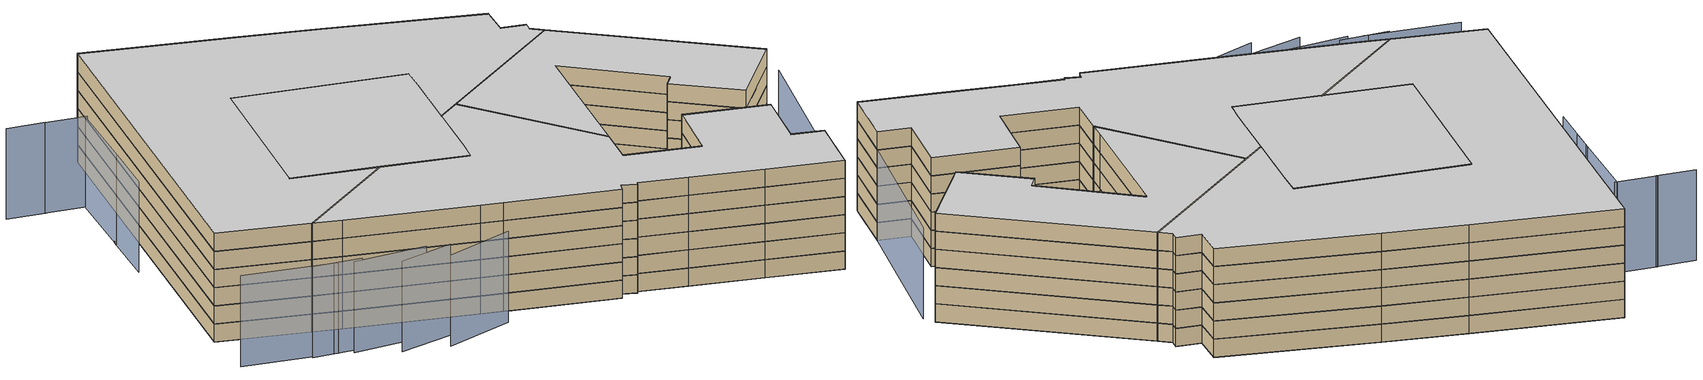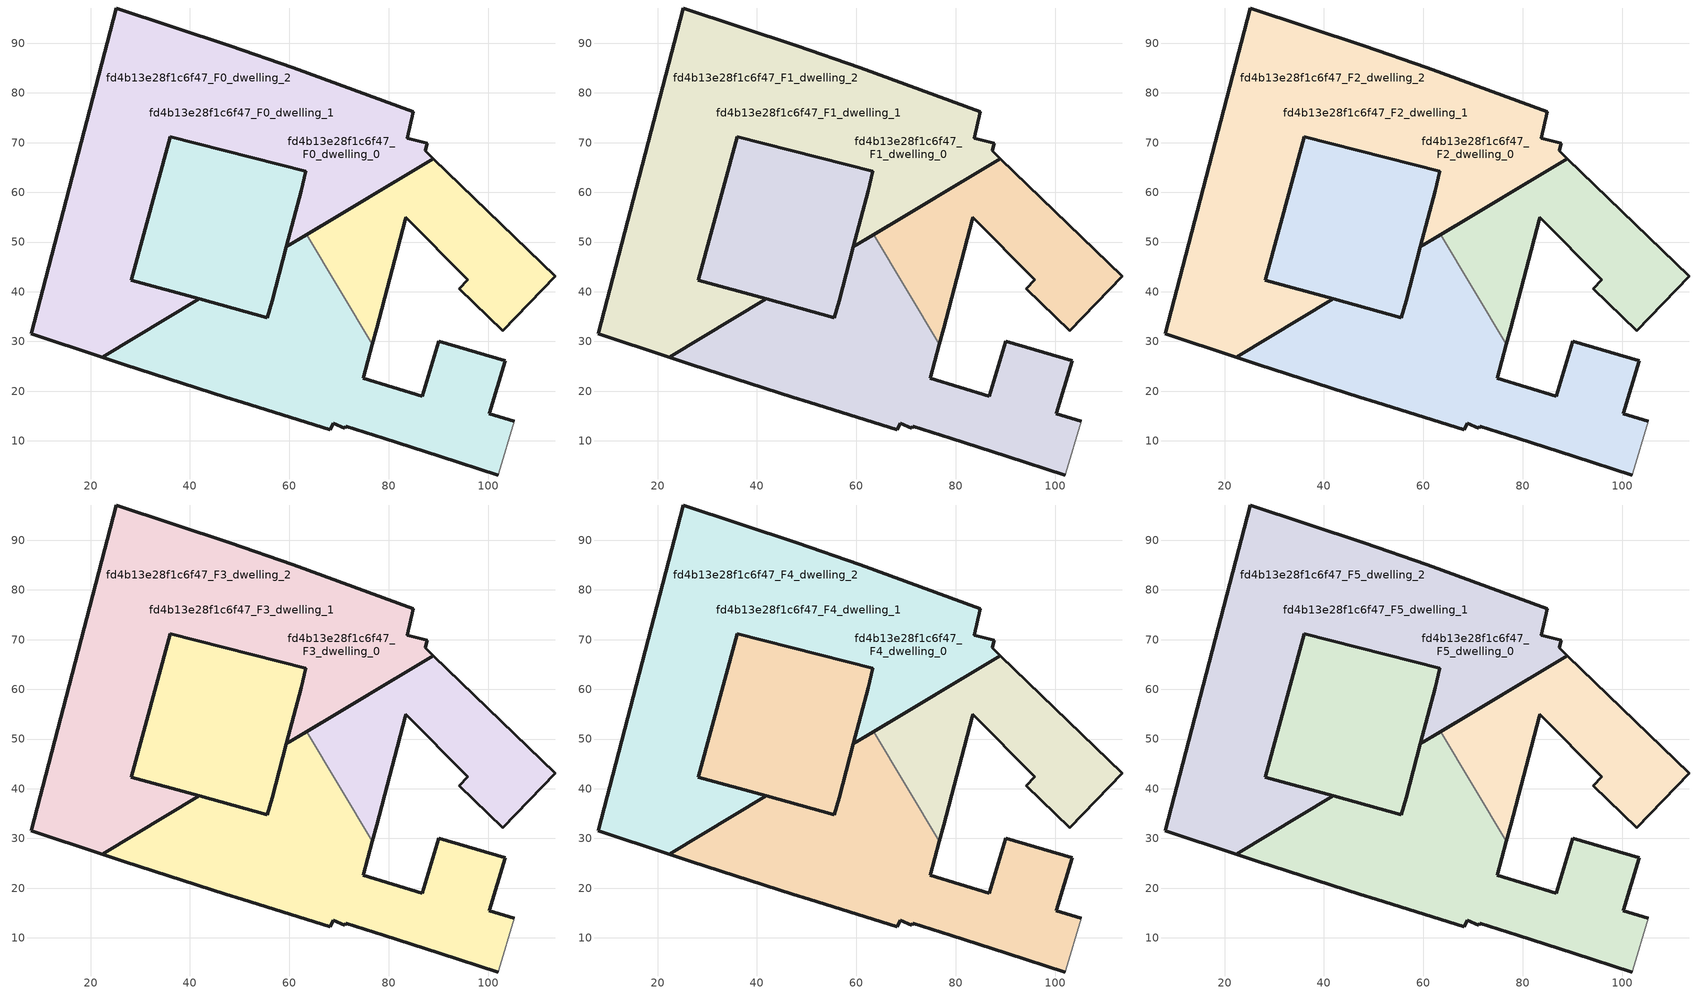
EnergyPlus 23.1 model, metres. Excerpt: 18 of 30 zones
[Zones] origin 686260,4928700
fd4b13e28f1c6f47_F0_dwelling_0
 floor ground (EU_floor_Construction): 63.5,51.48 89,66.77 87.32,68.39 87.73,69.86 83.74,70.94 84.94,76.18 60.75,85.06 48.01,89.46 25.21,97.1 8.11,31.6 22.34,26.81 41.92,38.54 28.23,42.33 36.05,71.22 63.35,64.3 62.37,60.34 59.38,49.02 z0; 102.91,32.19 113.47,43.14 89,66.77 63.5,51.48 76.72,29.42 77.6,32.68 83.31,54.49 83.46,55 95.88,42.39 94.17,40.62 z0; 102.14,3.5 105.22,13.91 100.19,15.45 103.4,26.08 90.09,30.09 86.74,19.01 74.89,22.59 76.72,29.42 63.5,51.48 59.38,49.02 56.55,38.24 55.54,34.78 41.92,38.54 22.34,26.81 26.88,25.28 47.24,18.76 50.57,17.72 68.26,12.19 68.8,13.53 71.2,12.57 71.34,12.95 78.96,10.51 90.22,6.91 102.03,3.13 z0; 56.55,38.24 59.38,49.02 62.37,60.34 63.35,64.3 36.05,71.22 28.23,42.33 41.92,38.54 55.54,34.78 z0
 wall outside (EU_wall_Construction): 41.92,38.55 22.34,26.81 8.11,31.6 25.21,97.1 48.01,89.46 60.75,85.06 84.94,76.18 83.74,70.94 87.73,69.86 87.32,68.39 89,66.77 59.39,49.02 62.37,60.34 63.35,64.3 36.05,71.22 28.23,42.33 41.92,38.54 z0:3
fd4b13e28f1c6f47_F0_dwelling_1
 floor ground (EU_floor_Construction): 63.5,51.48 89,66.77 87.32,68.39 87.73,69.86 83.74,70.94 84.94,76.18 60.75,85.06 48.01,89.46 25.21,97.1 8.11,31.6 22.34,26.81 41.92,38.54 28.23,42.33 36.05,71.22 63.35,64.3 62.37,60.34 59.38,49.02 z0; 102.91,32.19 113.47,43.14 89,66.77 63.5,51.48 76.72,29.42 77.6,32.68 83.31,54.49 83.46,55 95.88,42.39 94.17,40.62 z0
 wall outside (EU_wall_Construction): 63.5,51.48 89,66.77 113.47,43.14 102.91,32.19 94.17,40.62 95.88,42.39 83.46,55 83.31,54.49 77.6,32.68 76.72,29.42 z0:3
 wall to fd4b13e28f1c6f47_F0_dwelling_2 (EU_wall_Construction): 76.72,29.42 63.5,51.48 z0:3
fd4b13e28f1c6f47_F0_dwelling_2
 floor ground (EU_floor_Construction): 89,66.77 87.32,68.39 87.73,69.86 83.74,70.94 84.94,76.18 60.75,85.06 48.01,89.46 25.21,97.1 8.11,31.6 22.34,26.81 41.92,38.54 28.23,42.33 36.05,71.22 63.35,64.3 62.37,60.34 59.38,49.02 63.5,51.48 z0; 102.14,3.5 105.22,13.91 100.19,15.45 103.4,26.08 90.09,30.09 86.74,19.01 74.89,22.59 76.72,29.42 63.5,51.48 59.38,49.02 56.55,38.24 55.54,34.78 41.92,38.54 22.34,26.81 26.88,25.28 47.24,18.76 50.57,17.72 68.26,12.19 68.8,13.53 71.2,12.57 71.34,12.95 78.96,10.51 90.22,6.91 102.03,3.13 z0; 56.55,38.24 59.38,49.02 62.37,60.34 63.35,64.3 36.05,71.22 28.23,42.33 41.92,38.54 55.54,34.78 z0
 wall outside (EU_wall_Construction): 76.72,29.42 74.89,22.59 86.74,19.01 90.09,30.09 103.4,26.08 100.19,15.45 105.22,13.91 / 102.03,3.13 90.22,6.91 78.96,10.51 71.34,12.95 71.2,12.57 68.8,13.53 68.26,12.19 50.57,17.72 47.24,18.76 26.88,25.28 22.34,26.81 41.92,38.54 55.54,34.78 56.55,38.24 59.39,49.02 63.5,51.48 z0:3
 wall adiabatic (EU_wall_Construction): 105.22,13.91 102.14,3.5 102.03,3.13 z0:3
fd4b13e28f1c6f47_F1_dwelling_0
 floor outside (EU_floor_Construction): 56.55,38.24 59.38,49.02 62.37,60.34 63.35,64.3 36.05,71.22 28.23,42.33 41.92,38.54 55.54,34.78 z3; 102.14,3.5 105.22,13.91 100.19,15.45 103.4,26.08 90.09,30.09 86.74,19.01 74.89,22.59 76.72,29.42 63.5,51.48 59.38,49.02 56.55,38.24 55.54,34.78 41.92,38.54 22.34,26.81 26.88,25.28 47.24,18.76 50.57,17.72 68.26,12.19 68.8,13.53 71.2,12.57 71.34,12.95 78.96,10.51 90.22,6.91 102.03,3.13 z3; 102.91,32.19 113.47,43.14 89,66.77 63.5,51.48 76.72,29.42 77.6,32.68 83.31,54.49 83.46,55 95.88,42.39 94.17,40.62 z3
 floor to fd4b13e28f1c6f47_F0_dwelling_0 (EU_floor_Construction): 63.5,51.48 89,66.77 87.32,68.39 87.73,69.86 83.74,70.94 84.94,76.18 60.75,85.06 48.01,89.46 25.21,97.1 8.11,31.6 22.34,26.81 41.92,38.54 28.23,42.33 36.05,71.22 63.35,64.3 62.37,60.34 59.38,49.02 z3
 wall outside (EU_wall_Construction): 41.92,38.55 22.34,26.81 8.11,31.6 25.21,97.1 48.01,89.46 60.75,85.06 84.94,76.18 83.74,70.94 87.73,69.86 87.32,68.39 89,66.77 59.39,49.02 62.37,60.34 63.35,64.3 36.05,71.22 28.23,42.33 41.92,38.54 z3:6
fd4b13e28f1c6f47_F1_dwelling_1
 floor outside (EU_floor_Construction): 63.5,51.48 89,66.77 87.32,68.39 87.73,69.86 83.74,70.94 84.94,76.18 60.75,85.06 48.01,89.46 25.21,97.1 8.11,31.6 22.34,26.81 41.92,38.54 28.23,42.33 36.05,71.22 63.35,64.3 62.37,60.34 59.38,49.02 z3
 floor to fd4b13e28f1c6f47_F0_dwelling_1 (EU_floor_Construction): 102.91,32.19 113.47,43.14 89,66.77 63.5,51.48 76.72,29.42 77.6,32.68 83.31,54.49 83.46,55 95.88,42.39 94.17,40.62 z3
 wall outside (EU_wall_Construction): 63.5,51.48 89,66.77 113.47,43.14 102.91,32.19 94.17,40.62 95.88,42.39 83.46,55 83.31,54.49 77.6,32.68 76.72,29.42 z3:6
 wall to fd4b13e28f1c6f47_F1_dwelling_2 (EU_wall_Construction): 76.72,29.42 63.5,51.48 z3:6
fd4b13e28f1c6f47_F1_dwelling_2
 floor to fd4b13e28f1c6f47_F0_dwelling_2 (EU_floor_Construction): 89,66.77 87.32,68.39 87.73,69.86 83.74,70.94 84.94,76.18 60.75,85.06 48.01,89.46 25.21,97.1 8.11,31.6 22.34,26.81 41.92,38.54 28.23,42.33 36.05,71.22 63.35,64.3 62.37,60.34 59.38,49.02 63.5,51.48 z3; 102.14,3.5 105.22,13.91 100.19,15.45 103.4,26.08 90.09,30.09 86.74,19.01 74.89,22.59 76.72,29.42 63.5,51.48 59.38,49.02 56.55,38.24 55.54,34.78 41.92,38.54 22.34,26.81 26.88,25.28 47.24,18.76 50.57,17.72 68.26,12.19 68.8,13.53 71.2,12.57 71.34,12.95 78.96,10.51 90.22,6.91 102.03,3.13 z3; 56.55,38.24 59.38,49.02 62.37,60.34 63.35,64.3 36.05,71.22 28.23,42.33 41.92,38.54 55.54,34.78 z3
 wall outside (EU_wall_Construction): 76.72,29.42 74.89,22.59 86.74,19.01 90.09,30.09 103.4,26.08 100.19,15.45 105.22,13.91 / 102.03,3.13 90.22,6.91 78.96,10.51 71.34,12.95 71.2,12.57 68.8,13.53 68.26,12.19 50.57,17.72 47.24,18.76 26.88,25.28 22.34,26.81 41.92,38.54 55.54,34.78 56.55,38.24 59.39,49.02 63.5,51.48 z3:6
 wall adiabatic (EU_wall_Construction): 105.22,13.91 102.14,3.5 102.03,3.13 z3:6
fd4b13e28f1c6f47_F2_dwelling_0
 floor outside (EU_floor_Construction): 56.55,38.24 59.38,49.02 62.37,60.34 63.35,64.3 36.05,71.22 28.23,42.33 41.92,38.54 55.54,34.78 z6; 102.14,3.5 105.22,13.91 100.19,15.45 103.4,26.08 90.09,30.09 86.74,19.01 74.89,22.59 76.72,29.42 63.5,51.48 59.38,49.02 56.55,38.24 55.54,34.78 41.92,38.54 22.34,26.81 26.88,25.28 47.24,18.76 50.57,17.72 68.26,12.19 68.8,13.53 71.2,12.57 71.34,12.95 78.96,10.51 90.22,6.91 102.03,3.13 z6; 102.91,32.19 113.47,43.14 89,66.77 63.5,51.48 76.72,29.42 77.6,32.68 83.31,54.49 83.46,55 95.88,42.39 94.17,40.62 z6
 floor to fd4b13e28f1c6f47_F1_dwelling_0 (EU_floor_Construction): 63.5,51.48 89,66.77 87.32,68.39 87.73,69.86 83.74,70.94 84.94,76.18 60.75,85.06 48.01,89.46 25.21,97.1 8.11,31.6 22.34,26.81 41.92,38.54 28.23,42.33 36.05,71.22 63.35,64.3 62.37,60.34 59.38,49.02 z6
 wall outside (EU_wall_Construction): 41.92,38.55 22.34,26.81 8.11,31.6 25.21,97.1 48.01,89.46 60.75,85.06 84.94,76.18 83.74,70.94 87.73,69.86 87.32,68.39 89,66.77 59.39,49.02 62.37,60.34 63.35,64.3 36.05,71.22 28.23,42.33 41.92,38.54 z6:9
fd4b13e28f1c6f47_F2_dwelling_1
 floor outside (EU_floor_Construction): 63.5,51.48 89,66.77 87.32,68.39 87.73,69.86 83.74,70.94 84.94,76.18 60.75,85.06 48.01,89.46 25.21,97.1 8.11,31.6 22.34,26.81 41.92,38.54 28.23,42.33 36.05,71.22 63.35,64.3 62.37,60.34 59.38,49.02 z6
 floor to fd4b13e28f1c6f47_F1_dwelling_1 (EU_floor_Construction): 102.91,32.19 113.47,43.14 89,66.77 63.5,51.48 76.72,29.42 77.6,32.68 83.31,54.49 83.46,55 95.88,42.39 94.17,40.62 z6
 wall outside (EU_wall_Construction): 63.5,51.48 89,66.77 113.47,43.14 102.91,32.19 94.17,40.62 95.88,42.39 83.46,55 83.31,54.49 77.6,32.68 76.72,29.42 z6:9
 wall to fd4b13e28f1c6f47_F2_dwelling_2 (EU_wall_Construction): 76.72,29.42 63.5,51.48 z6:9
fd4b13e28f1c6f47_F2_dwelling_2
 floor to fd4b13e28f1c6f47_F1_dwelling_2 (EU_floor_Construction): 89,66.77 87.32,68.39 87.73,69.86 83.74,70.94 84.94,76.18 60.75,85.06 48.01,89.46 25.21,97.1 8.11,31.6 22.34,26.81 41.92,38.54 28.23,42.33 36.05,71.22 63.35,64.3 62.37,60.34 59.38,49.02 63.5,51.48 z6; 102.14,3.5 105.22,13.91 100.19,15.45 103.4,26.08 90.09,30.09 86.74,19.01 74.89,22.59 76.72,29.42 63.5,51.48 59.38,49.02 56.55,38.24 55.54,34.78 41.92,38.54 22.34,26.81 26.88,25.28 47.24,18.76 50.57,17.72 68.26,12.19 68.8,13.53 71.2,12.57 71.34,12.95 78.96,10.51 90.22,6.91 102.03,3.13 z6; 56.55,38.24 59.38,49.02 62.37,60.34 63.35,64.3 36.05,71.22 28.23,42.33 41.92,38.54 55.54,34.78 z6
 wall outside (EU_wall_Construction): 76.72,29.42 74.89,22.59 86.74,19.01 90.09,30.09 103.4,26.08 100.19,15.45 105.22,13.91 / 102.03,3.13 90.22,6.91 78.96,10.51 71.34,12.95 71.2,12.57 68.8,13.53 68.26,12.19 50.57,17.72 47.24,18.76 26.88,25.28 22.34,26.81 41.92,38.54 55.54,34.78 56.55,38.24 59.39,49.02 63.5,51.48 z6:9
 wall adiabatic (EU_wall_Construction): 105.22,13.91 102.14,3.5 102.03,3.13 z6:9
fd4b13e28f1c6f47_F3_dwelling_0
 floor outside (EU_floor_Construction): 56.55,38.24 59.38,49.02 62.37,60.34 63.35,64.3 36.05,71.22 28.23,42.33 41.92,38.54 55.54,34.78 z9; 102.14,3.5 105.22,13.91 100.19,15.45 103.4,26.08 90.09,30.09 86.74,19.01 74.89,22.59 76.72,29.42 63.5,51.48 59.38,49.02 56.55,38.24 55.54,34.78 41.92,38.54 22.34,26.81 26.88,25.28 47.24,18.76 50.57,17.72 68.26,12.19 68.8,13.53 71.2,12.57 71.34,12.95 78.96,10.51 90.22,6.91 102.03,3.13 z9; 102.91,32.19 113.47,43.14 89,66.77 63.5,51.48 76.72,29.42 77.6,32.68 83.31,54.49 83.46,55 95.88,42.39 94.17,40.62 z9
 floor to fd4b13e28f1c6f47_F2_dwelling_0 (EU_floor_Construction): 63.5,51.48 89,66.77 87.32,68.39 87.73,69.86 83.74,70.94 84.94,76.18 60.75,85.06 48.01,89.46 25.21,97.1 8.11,31.6 22.34,26.81 41.92,38.54 28.23,42.33 36.05,71.22 63.35,64.3 62.37,60.34 59.38,49.02 z9
 wall outside (EU_wall_Construction): 41.92,38.55 22.34,26.81 8.11,31.6 25.21,97.1 48.01,89.46 60.75,85.06 84.94,76.18 83.74,70.94 87.73,69.86 87.32,68.39 89,66.77 59.39,49.02 62.37,60.34 63.35,64.3 36.05,71.22 28.23,42.33 41.92,38.54 z9:12
fd4b13e28f1c6f47_F3_dwelling_1
 floor outside (EU_floor_Construction): 63.5,51.48 89,66.77 87.32,68.39 87.73,69.86 83.74,70.94 84.94,76.18 60.75,85.06 48.01,89.46 25.21,97.1 8.11,31.6 22.34,26.81 41.92,38.54 28.23,42.33 36.05,71.22 63.35,64.3 62.37,60.34 59.38,49.02 z9
 floor to fd4b13e28f1c6f47_F2_dwelling_1 (EU_floor_Construction): 102.91,32.19 113.47,43.14 89,66.77 63.5,51.48 76.72,29.42 77.6,32.68 83.31,54.49 83.46,55 95.88,42.39 94.17,40.62 z9
 wall outside (EU_wall_Construction): 63.5,51.48 89,66.77 113.47,43.14 102.91,32.19 94.17,40.62 95.88,42.39 83.46,55 83.31,54.49 77.6,32.68 76.72,29.42 z9:12
 wall to fd4b13e28f1c6f47_F3_dwelling_2 (EU_wall_Construction): 76.72,29.42 63.5,51.48 z9:12
fd4b13e28f1c6f47_F3_dwelling_2
 floor to fd4b13e28f1c6f47_F2_dwelling_2 (EU_floor_Construction): 89,66.77 87.32,68.39 87.73,69.86 83.74,70.94 84.94,76.18 60.75,85.06 48.01,89.46 25.21,97.1 8.11,31.6 22.34,26.81 41.92,38.54 28.23,42.33 36.05,71.22 63.35,64.3 62.37,60.34 59.38,49.02 63.5,51.48 z9; 102.14,3.5 105.22,13.91 100.19,15.45 103.4,26.08 90.09,30.09 86.74,19.01 74.89,22.59 76.72,29.42 63.5,51.48 59.38,49.02 56.55,38.24 55.54,34.78 41.92,38.54 22.34,26.81 26.88,25.28 47.24,18.76 50.57,17.72 68.26,12.19 68.8,13.53 71.2,12.57 71.34,12.95 78.96,10.51 90.22,6.91 102.03,3.13 z9; 56.55,38.24 59.38,49.02 62.37,60.34 63.35,64.3 36.05,71.22 28.23,42.33 41.92,38.54 55.54,34.78 z9
 wall outside (EU_wall_Construction): 76.72,29.42 74.89,22.59 86.74,19.01 90.09,30.09 103.4,26.08 100.19,15.45 105.22,13.91 / 102.03,3.13 90.22,6.91 78.96,10.51 71.34,12.95 71.2,12.57 68.8,13.53 68.26,12.19 50.57,17.72 47.24,18.76 26.88,25.28 22.34,26.81 41.92,38.54 55.54,34.78 56.55,38.24 59.39,49.02 63.5,51.48 z9:12
 wall adiabatic (EU_wall_Construction): 105.22,13.91 102.14,3.5 102.03,3.13 z9:12
fd4b13e28f1c6f47_F4_dwelling_0
 floor outside (EU_floor_Construction): 56.55,38.24 59.38,49.02 62.37,60.34 63.35,64.3 36.05,71.22 28.23,42.33 41.92,38.54 55.54,34.78 z12; 102.14,3.5 105.22,13.91 100.19,15.45 103.4,26.08 90.09,30.09 86.74,19.01 74.89,22.59 76.72,29.42 63.5,51.48 59.38,49.02 56.55,38.24 55.54,34.78 41.92,38.54 22.34,26.81 26.88,25.28 47.24,18.76 50.57,17.72 68.26,12.19 68.8,13.53 71.2,12.57 71.34,12.95 78.96,10.51 90.22,6.91 102.03,3.13 z12; 102.91,32.19 113.47,43.14 89,66.77 63.5,51.48 76.72,29.42 77.6,32.68 83.31,54.49 83.46,55 95.88,42.39 94.17,40.62 z12
 floor to fd4b13e28f1c6f47_F3_dwelling_0 (EU_floor_Construction): 63.5,51.48 89,66.77 87.32,68.39 87.73,69.86 83.74,70.94 84.94,76.18 60.75,85.06 48.01,89.46 25.21,97.1 8.11,31.6 22.34,26.81 41.92,38.54 28.23,42.33 36.05,71.22 63.35,64.3 62.37,60.34 59.38,49.02 z12
 wall outside (EU_wall_Construction): 41.92,38.55 22.34,26.81 8.11,31.6 25.21,97.1 48.01,89.46 60.75,85.06 84.94,76.18 83.74,70.94 87.73,69.86 87.32,68.39 89,66.77 59.39,49.02 62.37,60.34 63.35,64.3 36.05,71.22 28.23,42.33 41.92,38.54 z12:15
fd4b13e28f1c6f47_F4_dwelling_1
 floor outside (EU_floor_Construction): 63.5,51.48 89,66.77 87.32,68.39 87.73,69.86 83.74,70.94 84.94,76.18 60.75,85.06 48.01,89.46 25.21,97.1 8.11,31.6 22.34,26.81 41.92,38.54 28.23,42.33 36.05,71.22 63.35,64.3 62.37,60.34 59.38,49.02 z12
 floor to fd4b13e28f1c6f47_F3_dwelling_1 (EU_floor_Construction): 102.91,32.19 113.47,43.14 89,66.77 63.5,51.48 76.72,29.42 77.6,32.68 83.31,54.49 83.46,55 95.88,42.39 94.17,40.62 z12
 wall outside (EU_wall_Construction): 63.5,51.48 89,66.77 113.47,43.14 102.91,32.19 94.17,40.62 95.88,42.39 83.46,55 83.31,54.49 77.6,32.68 76.72,29.42 z12:15
 wall to fd4b13e28f1c6f47_F4_dwelling_2 (EU_wall_Construction): 76.72,29.42 63.5,51.48 z12:15
fd4b13e28f1c6f47_F4_dwelling_2
 floor to fd4b13e28f1c6f47_F3_dwelling_2 (EU_floor_Construction): 89,66.77 87.32,68.39 87.73,69.86 83.74,70.94 84.94,76.18 60.75,85.06 48.01,89.46 25.21,97.1 8.11,31.6 22.34,26.81 41.92,38.54 28.23,42.33 36.05,71.22 63.35,64.3 62.37,60.34 59.38,49.02 63.5,51.48 z12; 102.14,3.5 105.22,13.91 100.19,15.45 103.4,26.08 90.09,30.09 86.74,19.01 74.89,22.59 76.72,29.42 63.5,51.48 59.38,49.02 56.55,38.24 55.54,34.78 41.92,38.54 22.34,26.81 26.88,25.28 47.24,18.76 50.57,17.72 68.26,12.19 68.8,13.53 71.2,12.57 71.34,12.95 78.96,10.51 90.22,6.91 102.03,3.13 z12; 56.55,38.24 59.38,49.02 62.37,60.34 63.35,64.3 36.05,71.22 28.23,42.33 41.92,38.54 55.54,34.78 z12
 wall outside (EU_wall_Construction): 76.72,29.42 74.89,22.59 86.74,19.01 90.09,30.09 103.4,26.08 100.19,15.45 105.22,13.91 / 102.03,3.13 90.22,6.91 78.96,10.51 71.34,12.95 71.2,12.57 68.8,13.53 68.26,12.19 50.57,17.72 47.24,18.76 26.88,25.28 22.34,26.81 41.92,38.54 55.54,34.78 56.55,38.24 59.39,49.02 63.5,51.48 z12:15
 wall adiabatic (EU_wall_Construction): 105.22,13.91 102.14,3.5 102.03,3.13 z12:15
fd4b13e28f1c6f47_F5_dwelling_0
 floor outside (EU_floor_Construction): 56.55,38.24 59.38,49.02 62.37,60.34 63.35,64.3 36.05,71.22 28.23,42.33 41.92,38.54 55.54,34.78 z15; 102.14,3.5 105.22,13.91 100.19,15.45 103.4,26.08 90.09,30.09 86.74,19.01 74.89,22.59 76.72,29.42 63.5,51.48 59.38,49.02 56.55,38.24 55.54,34.78 41.92,38.54 22.34,26.81 26.88,25.28 47.24,18.76 50.57,17.72 68.26,12.19 68.8,13.53 71.2,12.57 71.34,12.95 78.96,10.51 90.22,6.91 102.03,3.13 z15; 102.91,32.19 113.47,43.14 89,66.77 63.5,51.48 76.72,29.42 77.6,32.68 83.31,54.49 83.46,55 95.88,42.39 94.17,40.62 z15
 floor to fd4b13e28f1c6f47_F4_dwelling_0 (EU_floor_Construction): 63.5,51.48 89,66.77 87.32,68.39 87.73,69.86 83.74,70.94 84.94,76.18 60.75,85.06 48.01,89.46 25.21,97.1 8.11,31.6 22.34,26.81 41.92,38.54 28.23,42.33 36.05,71.22 63.35,64.3 62.37,60.34 59.38,49.02 z15
 wall outside (EU_wall_Construction): 41.92,38.55 22.34,26.81 8.11,31.6 25.21,97.1 48.01,89.46 60.75,85.06 84.94,76.18 83.74,70.94 87.73,69.86 87.32,68.39 89,66.77 59.39,49.02 62.37,60.34 63.35,64.3 36.05,71.22 28.23,42.33 41.92,38.54 z15:18
 ceiling to fd4b13e28f1c6f47_F6_dwelling_0 (EU_floor_Construction): 84.94,76.18 83.74,70.94 87.73,69.86 87.32,68.39 89,66.77 63.5,51.48 59.38,49.02 62.37,60.34 63.35,64.3 36.05,71.22 28.23,42.33 41.92,38.54 22.34,26.81 8.11,31.6 25.21,97.1 48.01,89.46 60.75,85.06 z18
 ceiling to fd4b13e28f1c6f47_F6_dwelling_2 (EU_floor_Construction): 63.35,64.3 62.37,60.34 59.38,49.02 56.55,38.24 55.54,34.78 41.92,38.54 28.23,42.33 36.05,71.22 z18; 103.4,26.08 100.19,15.45 105.22,13.91 102.14,3.5 102.03,3.13 90.22,6.91 78.96,10.51 71.34,12.95 71.2,12.57 68.8,13.53 68.26,12.19 50.57,17.72 47.24,18.76 26.88,25.28 22.34,26.81 41.92,38.54 55.54,34.78 56.55,38.24 59.38,49.02 63.5,51.48 76.72,29.42 74.89,22.59 86.74,19.01 90.09,30.09 z18
 ceiling to fd4b13e28f1c6f47_F6_dwelling_1 (EU_floor_Construction): 113.47,43.14 102.91,32.19 94.17,40.62 95.88,42.39 83.46,55 83.31,54.49 77.6,32.68 76.72,29.42 63.5,51.48 89,66.77 z18
fd4b13e28f1c6f47_F5_dwelling_1
 floor outside (EU_floor_Construction): 63.5,51.48 89,66.77 87.32,68.39 87.73,69.86 83.74,70.94 84.94,76.18 60.75,85.06 48.01,89.46 25.21,97.1 8.11,31.6 22.34,26.81 41.92,38.54 28.23,42.33 36.05,71.22 63.35,64.3 62.37,60.34 59.38,49.02 z15
 floor to fd4b13e28f1c6f47_F4_dwelling_1 (EU_floor_Construction): 102.91,32.19 113.47,43.14 89,66.77 63.5,51.48 76.72,29.42 77.6,32.68 83.31,54.49 83.46,55 95.88,42.39 94.17,40.62 z15
 wall outside (EU_wall_Construction): 63.5,51.48 89,66.77 113.47,43.14 102.91,32.19 94.17,40.62 95.88,42.39 83.46,55 83.31,54.49 77.6,32.68 76.72,29.42 z15:18
 wall to fd4b13e28f1c6f47_F5_dwelling_2 (EU_wall_Construction): 76.72,29.42 63.5,51.48 z15:18
 ceiling to fd4b13e28f1c6f47_F6_dwelling_2 (EU_floor_Construction): 84.94,76.18 83.74,70.94 87.73,69.86 87.32,68.39 89,66.77 63.5,51.48 59.38,49.02 62.37,60.34 63.35,64.3 36.05,71.22 28.23,42.33 41.92,38.54 22.34,26.81 8.11,31.6 25.21,97.1 48.01,89.46 60.75,85.06 z18
 ceiling to fd4b13e28f1c6f47_F6_dwelling_1 (EU_floor_Construction): 113.47,43.14 102.91,32.19 94.17,40.62 95.88,42.39 83.46,55 83.31,54.49 77.6,32.68 76.72,29.42 63.5,51.48 89,66.77 z18
fd4b13e28f1c6f47_F5_dwelling_2
 floor to fd4b13e28f1c6f47_F4_dwelling_2 (EU_floor_Construction): 89,66.77 87.32,68.39 87.73,69.86 83.74,70.94 84.94,76.18 60.75,85.06 48.01,89.46 25.21,97.1 8.11,31.6 22.34,26.81 41.92,38.54 28.23,42.33 36.05,71.22 63.35,64.3 62.37,60.34 59.38,49.02 63.5,51.48 z15; 102.14,3.5 105.22,13.91 100.19,15.45 103.4,26.08 90.09,30.09 86.74,19.01 74.89,22.59 76.72,29.42 63.5,51.48 59.38,49.02 56.55,38.24 55.54,34.78 41.92,38.54 22.34,26.81 26.88,25.28 47.24,18.76 50.57,17.72 68.26,12.19 68.8,13.53 71.2,12.57 71.34,12.95 78.96,10.51 90.22,6.91 102.03,3.13 z15; 56.55,38.24 59.38,49.02 62.37,60.34 63.35,64.3 36.05,71.22 28.23,42.33 41.92,38.54 55.54,34.78 z15
 wall outside (EU_wall_Construction): 76.72,29.42 74.89,22.59 86.74,19.01 90.09,30.09 103.4,26.08 100.19,15.45 105.22,13.91 / 102.03,3.13 90.22,6.91 78.96,10.51 71.34,12.95 71.2,12.57 68.8,13.53 68.26,12.19 50.57,17.72 47.24,18.76 26.88,25.28 22.34,26.81 41.92,38.54 55.54,34.78 56.55,38.24 59.39,49.02 63.5,51.48 z15:18
 wall adiabatic (EU_wall_Construction): 105.22,13.91 102.14,3.5 102.03,3.13 z15:18
 ceiling to fd4b13e28f1c6f47_F6_dwelling_2 (EU_floor_Construction): 84.94,76.18 83.74,70.94 87.73,69.86 87.32,68.39 89,66.77 63.5,51.48 59.38,49.02 62.37,60.34 63.35,64.3 36.05,71.22 28.23,42.33 41.92,38.54 22.34,26.81 8.11,31.6 25.21,97.1 48.01,89.46 60.75,85.06 z18; 103.4,26.08 100.19,15.45 105.22,13.91 102.14,3.5 102.03,3.13 90.22,6.91 78.96,10.51 71.34,12.95 71.2,12.57 68.8,13.53 68.26,12.19 50.57,17.72 47.24,18.76 26.88,25.28 22.34,26.81 41.92,38.54 55.54,34.78 56.55,38.24 59.38,49.02 63.5,51.48 76.72,29.42 74.89,22.59 86.74,19.01 90.09,30.09 z18; 63.35,64.3 62.37,60.34 59.38,49.02 56.55,38.24 55.54,34.78 41.92,38.54 28.23,42.33 36.05,71.22 z18
shading: 30.11,13.67 39.35,14.82 / 23.82,17.25 36,16.28 / 37.32,11.48 49.2,14.14 / 6.81,22.16 21.66,18.33 / 101.72,3.48 114.34,41.16 / 17.64,19.03 25.6,17.77 / 14.51,69.63 11.9,58.85 / 17.65,82.95 13.48,65.29 / 17.93,82.81 11.24,84.26 / 11.48,84.21 5.24,85.49 z0:15
[Building]
EU S2 Campaign: North Axis=0; Terrain=City; Solar Distribution=FullExterior
[Site:Location]
Bologna: Latitude=44.5; Longitude=11.25; Time Zone=1; Elevation=37
[SizingPeriod:WeatherFileDays]
AnnualSizingPeriod: Begin Month=1; Begin Day of Month=1; End Month=12; End Day of Month=31; Day of Week for Start Day=Monday; Use Weather File Daylight Saving Period=No; Use Weather File Rain and Snow Indicators=No
[MATERIAL]
EU_InternalMass_Material: Roughness=MediumRough; Thickness=0.1; Conductivity=1; Density=1800; Specific Heat=900; Thermal Absorptance=0.9; Solar Absorptance=0.7; Visible Absorptance=0.7
[MATERIAL:NOMASS] Roughness=MediumRough; Thermal Absorptance=0.9; Solar Absorptance=0.7; Visible Absorptance=0.7
Name | Thermal Resistance
EU_wall_NoMass | 0.779417
EU_floor_NoMass | 0.588222
[CONSTRUCTION]
EU_wall_Construction: EU_wall_NoMass
EU_floor_Construction: EU_floor_NoMass
EU_InternalMass_Construction: EU_InternalMass_Material
[ZONE] Type=1; Multiplier=1; Ceiling Height=autocalculate; Floor Area=autocalculate; Part of Total Floor Area=Yes
Name | Volume
fd4b13e28f1c6f47_F0_dwelling_0; fd4b13e28f1c6f47_F1_dwelling_0; fd4b13e28f1c6f47_F2_dwelling_0; fd4b13e28f1c6f47_F3_dwelling_0; fd4b13e28f1c6f47_F4_dwelling_0; fd4b13e28f1c6f47_F5_dwelling_0 | 16254
fd4b13e28f1c6f47_F0_dwelling_1; fd4b13e28f1c6f47_F1_dwelling_1; fd4b13e28f1c6f47_F2_dwelling_1; fd4b13e28f1c6f47_F3_dwelling_1; fd4b13e28f1c6f47_F4_dwelling_1; fd4b13e28f1c6f47_F5_dwelling_1 | 9193.16
fd4b13e28f1c6f47_F0_dwelling_2; fd4b13e28f1c6f47_F1_dwelling_2; fd4b13e28f1c6f47_F2_dwelling_2; fd4b13e28f1c6f47_F3_dwelling_2; fd4b13e28f1c6f47_F4_dwelling_2; fd4b13e28f1c6f47_F5_dwelling_2 | 13903.8
[INTERNALMASS] Construction=EU_InternalMass_Construction
Name | Zone or ZoneList | Surface Area
fd4b13e28f1c6f47_F0_dwelling_0_EU_InternalMass | fd4b13e28f1c6f47_F0_dwelling_0 | 2280.98
fd4b13e28f1c6f47_F0_dwelling_1_EU_InternalMass | fd4b13e28f1c6f47_F0_dwelling_1 | 783.413
fd4b13e28f1c6f47_F0_dwelling_2_EU_InternalMass | fd4b13e28f1c6f47_F0_dwelling_2 | 1497.6
fd4b13e28f1c6f47_F1_dwelling_0_EU_InternalMass | fd4b13e28f1c6f47_F1_dwelling_0 | 2280.98
fd4b13e28f1c6f47_F1_dwelling_1_EU_InternalMass | fd4b13e28f1c6f47_F1_dwelling_1 | 783.413
fd4b13e28f1c6f47_F1_dwelling_2_EU_InternalMass | fd4b13e28f1c6f47_F1_dwelling_2 | 1497.6
fd4b13e28f1c6f47_F2_dwelling_0_EU_InternalMass | fd4b13e28f1c6f47_F2_dwelling_0 | 2280.98
fd4b13e28f1c6f47_F2_dwelling_1_EU_InternalMass | fd4b13e28f1c6f47_F2_dwelling_1 | 783.413
fd4b13e28f1c6f47_F2_dwelling_2_EU_InternalMass | fd4b13e28f1c6f47_F2_dwelling_2 | 1497.6
fd4b13e28f1c6f47_F3_dwelling_0_EU_InternalMass | fd4b13e28f1c6f47_F3_dwelling_0 | 2280.98
fd4b13e28f1c6f47_F3_dwelling_1_EU_InternalMass | fd4b13e28f1c6f47_F3_dwelling_1 | 783.413
fd4b13e28f1c6f47_F3_dwelling_2_EU_InternalMass | fd4b13e28f1c6f47_F3_dwelling_2 | 1497.6
fd4b13e28f1c6f47_F4_dwelling_0_EU_InternalMass | fd4b13e28f1c6f47_F4_dwelling_0 | 2280.98
fd4b13e28f1c6f47_F4_dwelling_1_EU_InternalMass | fd4b13e28f1c6f47_F4_dwelling_1 | 783.413
fd4b13e28f1c6f47_F4_dwelling_2_EU_InternalMass | fd4b13e28f1c6f47_F4_dwelling_2 | 1497.6
fd4b13e28f1c6f47_F5_dwelling_0_EU_InternalMass | fd4b13e28f1c6f47_F5_dwelling_0 | 2280.98
fd4b13e28f1c6f47_F5_dwelling_1_EU_InternalMass | fd4b13e28f1c6f47_F5_dwelling_1 | 783.413
fd4b13e28f1c6f47_F5_dwelling_2_EU_InternalMass | fd4b13e28f1c6f47_F5_dwelling_2 | 1497.6
[OTHEREQUIPMENT] Fuel Type=Electricity; Design Level Calculation Method=Watts/Area; Power per Zone Floor Area=1; Fraction Latent=0; Fraction Radiant=0; Fraction Lost=0; Carbon Dioxide Generation Rate=0; EndUse Subcategory=EU_Step8_InternalGains
Name | Zone or ZoneList or Space or SpaceList | Schedule
EU_Step8_InternalGain_fd4b13e28f1c6f47_F0_dwelling_0_f000 | fd4b13e28f1c6f47_F0_dwelling_0 | EU_Step8_GainSchedule_fd4b13e28f1c6f47_F0_dwelling_0_f000
EU_Step8_InternalGain_fd4b13e28f1c6f47_F0_dwelling_1_f000 | fd4b13e28f1c6f47_F0_dwelling_1 | EU_Step8_GainSchedule_fd4b13e28f1c6f47_F0_dwelling_1_f000
EU_Step8_InternalGain_fd4b13e28f1c6f47_F0_dwelling_2_f000 | fd4b13e28f1c6f47_F0_dwelling_2 | EU_Step8_GainSchedule_fd4b13e28f1c6f47_F0_dwelling_2_f000
EU_Step8_InternalGain_fd4b13e28f1c6f47_F1_dwelling_0_f000 | fd4b13e28f1c6f47_F1_dwelling_0 | EU_Step8_GainSchedule_fd4b13e28f1c6f47_F1_dwelling_0_f000
EU_Step8_InternalGain_fd4b13e28f1c6f47_F1_dwelling_1_f000 | fd4b13e28f1c6f47_F1_dwelling_1 | EU_Step8_GainSchedule_fd4b13e28f1c6f47_F1_dwelling_1_f000
EU_Step8_InternalGain_fd4b13e28f1c6f47_F1_dwelling_2_f000 | fd4b13e28f1c6f47_F1_dwelling_2 | EU_Step8_GainSchedule_fd4b13e28f1c6f47_F1_dwelling_2_f000
EU_Step8_InternalGain_fd4b13e28f1c6f47_F2_dwelling_0_f000 | fd4b13e28f1c6f47_F2_dwelling_0 | EU_Step8_GainSchedule_fd4b13e28f1c6f47_F2_dwelling_0_f000
EU_Step8_InternalGain_fd4b13e28f1c6f47_F2_dwelling_1_f000 | fd4b13e28f1c6f47_F2_dwelling_1 | EU_Step8_GainSchedule_fd4b13e28f1c6f47_F2_dwelling_1_f000
EU_Step8_InternalGain_fd4b13e28f1c6f47_F2_dwelling_2_f000 | fd4b13e28f1c6f47_F2_dwelling_2 | EU_Step8_GainSchedule_fd4b13e28f1c6f47_F2_dwelling_2_f000
EU_Step8_InternalGain_fd4b13e28f1c6f47_F3_dwelling_0_f000 | fd4b13e28f1c6f47_F3_dwelling_0 | EU_Step8_GainSchedule_fd4b13e28f1c6f47_F3_dwelling_0_f000
EU_Step8_InternalGain_fd4b13e28f1c6f47_F3_dwelling_1_f000 | fd4b13e28f1c6f47_F3_dwelling_1 | EU_Step8_GainSchedule_fd4b13e28f1c6f47_F3_dwelling_1_f000
EU_Step8_InternalGain_fd4b13e28f1c6f47_F3_dwelling_2_f000 | fd4b13e28f1c6f47_F3_dwelling_2 | EU_Step8_GainSchedule_fd4b13e28f1c6f47_F3_dwelling_2_f000
EU_Step8_InternalGain_fd4b13e28f1c6f47_F4_dwelling_0_f000 | fd4b13e28f1c6f47_F4_dwelling_0 | EU_Step8_GainSchedule_fd4b13e28f1c6f47_F4_dwelling_0_f000
EU_Step8_InternalGain_fd4b13e28f1c6f47_F4_dwelling_1_f000 | fd4b13e28f1c6f47_F4_dwelling_1 | EU_Step8_GainSchedule_fd4b13e28f1c6f47_F4_dwelling_1_f000
EU_Step8_InternalGain_fd4b13e28f1c6f47_F4_dwelling_2_f000 | fd4b13e28f1c6f47_F4_dwelling_2 | EU_Step8_GainSchedule_fd4b13e28f1c6f47_F4_dwelling_2_f000
EU_Step8_InternalGain_fd4b13e28f1c6f47_F5_dwelling_0_f000 | fd4b13e28f1c6f47_F5_dwelling_0 | EU_Step8_GainSchedule_fd4b13e28f1c6f47_F5_dwelling_0_f000
EU_Step8_InternalGain_fd4b13e28f1c6f47_F5_dwelling_1_f000 | fd4b13e28f1c6f47_F5_dwelling_1 | EU_Step8_GainSchedule_fd4b13e28f1c6f47_F5_dwelling_1_f000
EU_Step8_InternalGain_fd4b13e28f1c6f47_F5_dwelling_2_f000 | fd4b13e28f1c6f47_F5_dwelling_2 | EU_Step8_GainSchedule_fd4b13e28f1c6f47_F5_dwelling_2_f000
[ZONEVENTILATION:DESIGNFLOWRATE] Schedule=EU_AlwaysOn; Design Flow Rate Calculation Method=AirChanges/Hour; Air Changes per Hour=0.712058; Ventilation Type=Natural; Fan Pressure Rise=0; Fan Total Efficiency=1; Constant Term Coefficient=1; Temperature Term Coefficient=0; Velocity Term Coefficient=0; Velocity Squared Term Coefficient=0; Minimum Indoor Temperature=-100; Maximum Indoor Temperature=100; Delta Temperature=-100; Minimum Outdoor Temperature=-100; Maximum Outdoor Temperature=100; Maximum Wind Speed=40
Name | Zone or ZoneList or Space or SpaceList
EU_ConstantAir_fd4b13e28f1c6f47_F0_dwelling_0 | fd4b13e28f1c6f47_F0_dwelling_0
EU_ConstantAir_fd4b13e28f1c6f47_F0_dwelling_1 | fd4b13e28f1c6f47_F0_dwelling_1
EU_ConstantAir_fd4b13e28f1c6f47_F0_dwelling_2 | fd4b13e28f1c6f47_F0_dwelling_2
EU_ConstantAir_fd4b13e28f1c6f47_F1_dwelling_0 | fd4b13e28f1c6f47_F1_dwelling_0
EU_ConstantAir_fd4b13e28f1c6f47_F1_dwelling_1 | fd4b13e28f1c6f47_F1_dwelling_1
EU_ConstantAir_fd4b13e28f1c6f47_F1_dwelling_2 | fd4b13e28f1c6f47_F1_dwelling_2
EU_ConstantAir_fd4b13e28f1c6f47_F2_dwelling_0 | fd4b13e28f1c6f47_F2_dwelling_0
EU_ConstantAir_fd4b13e28f1c6f47_F2_dwelling_1 | fd4b13e28f1c6f47_F2_dwelling_1
EU_ConstantAir_fd4b13e28f1c6f47_F2_dwelling_2 | fd4b13e28f1c6f47_F2_dwelling_2
EU_ConstantAir_fd4b13e28f1c6f47_F3_dwelling_0 | fd4b13e28f1c6f47_F3_dwelling_0
EU_ConstantAir_fd4b13e28f1c6f47_F3_dwelling_1 | fd4b13e28f1c6f47_F3_dwelling_1
EU_ConstantAir_fd4b13e28f1c6f47_F3_dwelling_2 | fd4b13e28f1c6f47_F3_dwelling_2
EU_ConstantAir_fd4b13e28f1c6f47_F4_dwelling_0 | fd4b13e28f1c6f47_F4_dwelling_0
EU_ConstantAir_fd4b13e28f1c6f47_F4_dwelling_1 | fd4b13e28f1c6f47_F4_dwelling_1
EU_ConstantAir_fd4b13e28f1c6f47_F4_dwelling_2 | fd4b13e28f1c6f47_F4_dwelling_2
EU_ConstantAir_fd4b13e28f1c6f47_F5_dwelling_0 | fd4b13e28f1c6f47_F5_dwelling_0
EU_ConstantAir_fd4b13e28f1c6f47_F5_dwelling_1 | fd4b13e28f1c6f47_F5_dwelling_1
EU_ConstantAir_fd4b13e28f1c6f47_F5_dwelling_2 | fd4b13e28f1c6f47_F5_dwelling_2
[HVACTEMPLATE:THERMOSTAT] Constant Heating Setpoint=20; Constant Cooling Setpoint=50
EU_HeatOnly_fd4b13e28f1c6f47_F0_dwelling_0; EU_HeatOnly_fd4b13e28f1c6f47_F0_dwelling_1; EU_HeatOnly_fd4b13e28f1c6f47_F0_dwelling_2; EU_HeatOnly_fd4b13e28f1c6f47_F1_dwelling_0; EU_HeatOnly_fd4b13e28f1c6f47_F1_dwelling_1; EU_HeatOnly_fd4b13e28f1c6f47_F1_dwelling_2; EU_HeatOnly_fd4b13e28f1c6f47_F2_dwelling_0; EU_HeatOnly_fd4b13e28f1c6f47_F2_dwelling_1; EU_HeatOnly_fd4b13e28f1c6f47_F2_dwelling_2; EU_HeatOnly_fd4b13e28f1c6f47_F3_dwelling_0; EU_HeatOnly_fd4b13e28f1c6f47_F3_dwelling_1; EU_HeatOnly_fd4b13e28f1c6f47_F3_dwelling_2; EU_HeatOnly_fd4b13e28f1c6f47_F4_dwelling_0; EU_HeatOnly_fd4b13e28f1c6f47_F4_dwelling_1; EU_HeatOnly_fd4b13e28f1c6f47_F4_dwelling_2; EU_HeatOnly_fd4b13e28f1c6f47_F5_dwelling_0; EU_HeatOnly_fd4b13e28f1c6f47_F5_dwelling_1; EU_HeatOnly_fd4b13e28f1c6f47_F5_dwelling_2; EU_HeatOnly_fd4b13e28f1c6f47_F6_dwelling_0; EU_HeatOnly_fd4b13e28f1c6f47_F6_dwelling_1; EU_HeatOnly_fd4b13e28f1c6f47_F6_dwelling_2; EU_HeatOnly_fd4b13e28f1c6f47_F7_dwelling_0; EU_HeatOnly_fd4b13e28f1c6f47_F7_dwelling_1; EU_HeatOnly_fd4b13e28f1c6f47_F7_dwelling_2; EU_HeatOnly_fd4b13e28f1c6f47_F8_dwelling_0; EU_HeatOnly_fd4b13e28f1c6f47_F8_dwelling_1; EU_HeatOnly_fd4b13e28f1c6f47_F9_dwelling_0; EU_HeatOnly_fd4b13e28f1c6f47_F9_dwelling_1; EU_HeatOnly_fd4b13e28f1c6f47_F10_dwelling_0; EU_HeatOnly_fd4b13e28f1c6f47_F10_dwelling_1
[HVACTEMPLATE:ZONE:IDEALLOADSAIRSYSTEM] System Availability Schedule=EU_AlwaysOn; Maximum Heating Supply Air Temperature=50; Minimum Cooling Supply Air Temperature=13; Maximum Heating Supply Air Humidity Ratio=0.0156; Minimum Cooling Supply Air Humidity Ratio=0.0077; Heating Limit=NoLimit; Cooling Limit=NoLimit; Heating Availability Schedule=EU_AlwaysOn; Cooling Availability Schedule=EU_CoolingOff; Dehumidification Control Type=ConstantSensibleHeatRatio; Cooling Sensible Heat Ratio=0.7; Dehumidification Setpoint=60; Humidification Control Type=None; Humidification Setpoint=30; Outdoor Air Method=None; Outdoor Air Flow Rate per Person=0.00944; Outdoor Air Flow Rate per Zone Floor Area=0; Outdoor Air Flow Rate per Zone=0; Demand Controlled Ventilation Type=None; Outdoor Air Economizer Type=NoEconomizer; Heat Recovery Type=None; Sensible Heat Recovery Effectiveness=0.7; Latent Heat Recovery Effectiveness=0.65
Name | Template Thermostat
fd4b13e28f1c6f47_F0_dwelling_0 | EU_HeatOnly_fd4b13e28f1c6f47_F0_dwelling_0
fd4b13e28f1c6f47_F0_dwelling_1 | EU_HeatOnly_fd4b13e28f1c6f47_F0_dwelling_1
fd4b13e28f1c6f47_F0_dwelling_2 | EU_HeatOnly_fd4b13e28f1c6f47_F0_dwelling_2
fd4b13e28f1c6f47_F1_dwelling_0 | EU_HeatOnly_fd4b13e28f1c6f47_F1_dwelling_0
fd4b13e28f1c6f47_F1_dwelling_1 | EU_HeatOnly_fd4b13e28f1c6f47_F1_dwelling_1
fd4b13e28f1c6f47_F1_dwelling_2 | EU_HeatOnly_fd4b13e28f1c6f47_F1_dwelling_2
fd4b13e28f1c6f47_F2_dwelling_0 | EU_HeatOnly_fd4b13e28f1c6f47_F2_dwelling_0
fd4b13e28f1c6f47_F2_dwelling_1 | EU_HeatOnly_fd4b13e28f1c6f47_F2_dwelling_1
fd4b13e28f1c6f47_F2_dwelling_2 | EU_HeatOnly_fd4b13e28f1c6f47_F2_dwelling_2
fd4b13e28f1c6f47_F3_dwelling_0 | EU_HeatOnly_fd4b13e28f1c6f47_F3_dwelling_0
fd4b13e28f1c6f47_F3_dwelling_1 | EU_HeatOnly_fd4b13e28f1c6f47_F3_dwelling_1
fd4b13e28f1c6f47_F3_dwelling_2 | EU_HeatOnly_fd4b13e28f1c6f47_F3_dwelling_2
fd4b13e28f1c6f47_F4_dwelling_0 | EU_HeatOnly_fd4b13e28f1c6f47_F4_dwelling_0
fd4b13e28f1c6f47_F4_dwelling_1 | EU_HeatOnly_fd4b13e28f1c6f47_F4_dwelling_1
fd4b13e28f1c6f47_F4_dwelling_2 | EU_HeatOnly_fd4b13e28f1c6f47_F4_dwelling_2
fd4b13e28f1c6f47_F5_dwelling_0 | EU_HeatOnly_fd4b13e28f1c6f47_F5_dwelling_0
fd4b13e28f1c6f47_F5_dwelling_1 | EU_HeatOnly_fd4b13e28f1c6f47_F5_dwelling_1
fd4b13e28f1c6f47_F5_dwelling_2 | EU_HeatOnly_fd4b13e28f1c6f47_F5_dwelling_2
[SIZING:ZONE] Zone Cooling Design Supply Air Temperature Input Method=SupplyAirTemperature; Zone Cooling Design Supply Air Temperature=13; Zone Heating Design Supply Air Temperature Input Method=SupplyAirTemperature; Zone Heating Design Supply Air Temperature=50; Zone Cooling Design Supply Air Humidity Ratio=0.008; Zone Heating Design Supply Air Humidity Ratio=0.008; Cooling Design Air Flow Method=DesignDay; Cooling Design Air Flow Rate=0; Cooling Minimum Air Flow per Zone Floor Area=0.000762; Cooling Minimum Air Flow=0; Cooling Minimum Air Flow Fraction=0.2; Heating Design Air Flow Method=DesignDay; Heating Design Air Flow Rate=0; Heating Maximum Air Flow per Zone Floor Area=0.002032; Heating Maximum Air Flow=0.141576; Heating Maximum Air Flow Fraction=0.3; Account for Dedicated Outdoor Air System=No; Dedicated Outdoor Air System Control Strategy=NeutralSupplyAir; Dedicated Outdoor Air Low Setpoint Temperature for Design=autosize; Dedicated Outdoor Air High Setpoint Temperature for Design=autosize; Zone Load Sizing Method=Sensible Load Only No Latent Load; Zone Latent Cooling Design Supply Air Humidity Ratio Input Method=HumidityRatioDifference; Zone Cooling Design Supply Air Humidity Ratio Difference=0.005; Zone Latent Heating Design Supply Air Humidity Ratio Input Method=HumidityRatioDifference; Zone Humidification Design Supply Air Humidity Ratio Difference=0.005
fd4b13e28f1c6f47_F0_dwelling_0; fd4b13e28f1c6f47_F0_dwelling_1; fd4b13e28f1c6f47_F0_dwelling_2; fd4b13e28f1c6f47_F1_dwelling_0; fd4b13e28f1c6f47_F1_dwelling_1; fd4b13e28f1c6f47_F1_dwelling_2; fd4b13e28f1c6f47_F2_dwelling_0; fd4b13e28f1c6f47_F2_dwelling_1; fd4b13e28f1c6f47_F2_dwelling_2; fd4b13e28f1c6f47_F3_dwelling_0; fd4b13e28f1c6f47_F3_dwelling_1; fd4b13e28f1c6f47_F3_dwelling_2; fd4b13e28f1c6f47_F4_dwelling_0; fd4b13e28f1c6f47_F4_dwelling_1; fd4b13e28f1c6f47_F4_dwelling_2; fd4b13e28f1c6f47_F5_dwelling_0; fd4b13e28f1c6f47_F5_dwelling_1; fd4b13e28f1c6f47_F5_dwelling_2
[SCHEDULE:CONSTANT]
Name | Hourly Value
EU_AlwaysOn | 1
EU_CoolingOff | 0
[SCHEDULE:FILE] Column Number=1; Rows to Skip at Top=0; Number of Hours of Data=8760; Column Separator=Comma; Interpolate to Timestep=No; Minutes per Item=60; Adjust Schedule for Daylight Savings=Yes
Name | File
EU_Step8_GainSchedule_fd4b13e28f1c6f47_F0_dwelling_0_f000 | ../../schedules/fd4b13e28f1c6f47/fd4b13e28f1c6f47_F0_dwelling_0_f000_gain.csv
EU_Step8_GainSchedule_fd4b13e28f1c6f47_F0_dwelling_1_f000 | ../../schedules/fd4b13e28f1c6f47/fd4b13e28f1c6f47_F0_dwelling_1_f000_gain.csv
EU_Step8_GainSchedule_fd4b13e28f1c6f47_F0_dwelling_2_f000 | ../../schedules/fd4b13e28f1c6f47/fd4b13e28f1c6f47_F0_dwelling_2_f000_gain.csv
EU_Step8_GainSchedule_fd4b13e28f1c6f47_F1_dwelling_0_f000 | ../../schedules/fd4b13e28f1c6f47/fd4b13e28f1c6f47_F1_dwelling_0_f000_gain.csv
EU_Step8_GainSchedule_fd4b13e28f1c6f47_F1_dwelling_1_f000 | ../../schedules/fd4b13e28f1c6f47/fd4b13e28f1c6f47_F1_dwelling_1_f000_gain.csv
EU_Step8_GainSchedule_fd4b13e28f1c6f47_F1_dwelling_2_f000 | ../../schedules/fd4b13e28f1c6f47/fd4b13e28f1c6f47_F1_dwelling_2_f000_gain.csv
EU_Step8_GainSchedule_fd4b13e28f1c6f47_F2_dwelling_0_f000 | ../../schedules/fd4b13e28f1c6f47/fd4b13e28f1c6f47_F2_dwelling_0_f000_gain.csv
EU_Step8_GainSchedule_fd4b13e28f1c6f47_F2_dwelling_1_f000 | ../../schedules/fd4b13e28f1c6f47/fd4b13e28f1c6f47_F2_dwelling_1_f000_gain.csv
EU_Step8_GainSchedule_fd4b13e28f1c6f47_F2_dwelling_2_f000 | ../../schedules/fd4b13e28f1c6f47/fd4b13e28f1c6f47_F2_dwelling_2_f000_gain.csv
EU_Step8_GainSchedule_fd4b13e28f1c6f47_F3_dwelling_0_f000 | ../../schedules/fd4b13e28f1c6f47/fd4b13e28f1c6f47_F3_dwelling_0_f000_gain.csv
EU_Step8_GainSchedule_fd4b13e28f1c6f47_F3_dwelling_1_f000 | ../../schedules/fd4b13e28f1c6f47/fd4b13e28f1c6f47_F3_dwelling_1_f000_gain.csv
EU_Step8_GainSchedule_fd4b13e28f1c6f47_F3_dwelling_2_f000 | ../../schedules/fd4b13e28f1c6f47/fd4b13e28f1c6f47_F3_dwelling_2_f000_gain.csv
EU_Step8_GainSchedule_fd4b13e28f1c6f47_F4_dwelling_0_f000 | ../../schedules/fd4b13e28f1c6f47/fd4b13e28f1c6f47_F4_dwelling_0_f000_gain.csv
EU_Step8_GainSchedule_fd4b13e28f1c6f47_F4_dwelling_1_f000 | ../../schedules/fd4b13e28f1c6f47/fd4b13e28f1c6f47_F4_dwelling_1_f000_gain.csv
EU_Step8_GainSchedule_fd4b13e28f1c6f47_F4_dwelling_2_f000 | ../../schedules/fd4b13e28f1c6f47/fd4b13e28f1c6f47_F4_dwelling_2_f000_gain.csv
EU_Step8_GainSchedule_fd4b13e28f1c6f47_F5_dwelling_0_f000 | ../../schedules/fd4b13e28f1c6f47/fd4b13e28f1c6f47_F5_dwelling_0_f000_gain.csv
EU_Step8_GainSchedule_fd4b13e28f1c6f47_F5_dwelling_1_f000 | ../../schedules/fd4b13e28f1c6f47/fd4b13e28f1c6f47_F5_dwelling_1_f000_gain.csv
EU_Step8_GainSchedule_fd4b13e28f1c6f47_F5_dwelling_2_f000 | ../../schedules/fd4b13e28f1c6f47/fd4b13e28f1c6f47_F5_dwelling_2_f000_gain.csv
